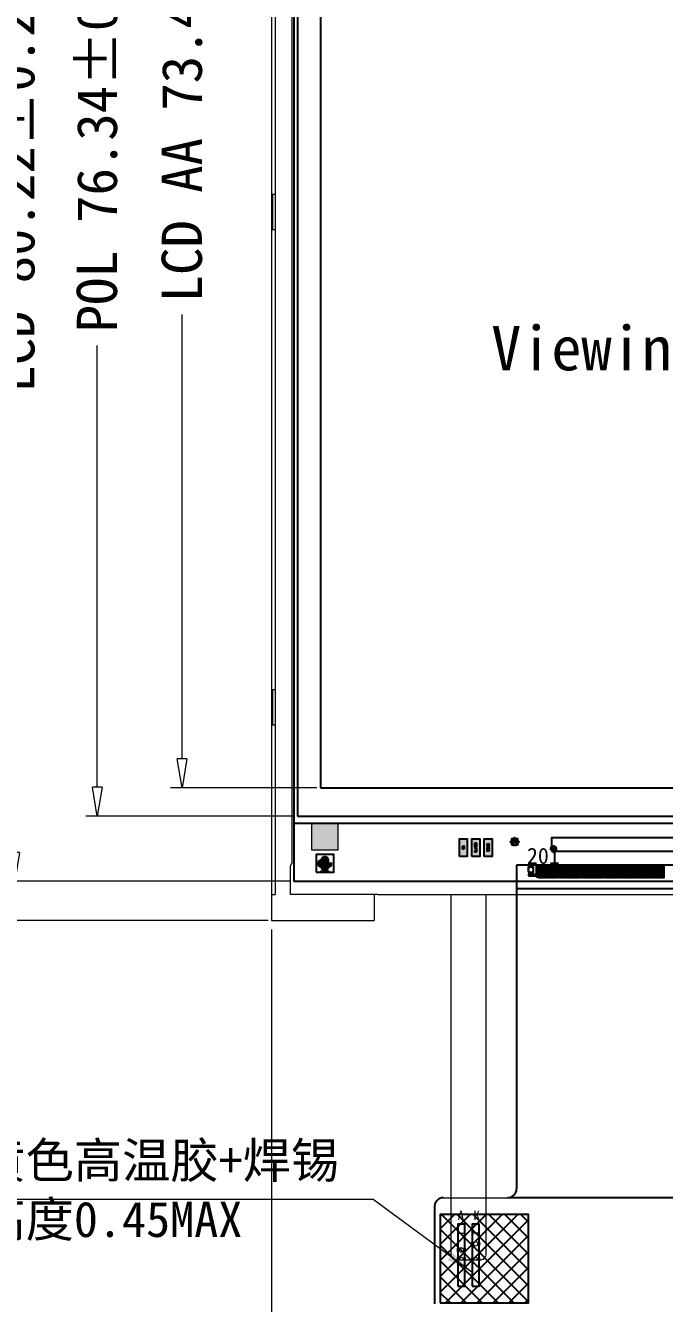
# Model space of a CAD drawing. Header units: millimetres. Extents: x 3591 to 3921, y -16490 to -16261.
# Drawn here: x 3641.6 to 3677.7, y -16396.8 to -16324.6 of the extents above; entities that cross this region are included whole.
import ezdxf
from ezdxf.enums import TextEntityAlignment as Align

# ---------------------------------------------------------------- set-up
doc = ezdxf.new("R2010")
doc.units = ezdxf.units.MM
doc.header["$PDMODE"] = 35
doc.layers.get('0').update_dxf_attribs({"lineweight": 20})
for name, color, linetype, lineweight in [('DIM', 3, 'Continuous', 20), ('GATE.drawing', 3, 'Continuous', 100), ('L248.drawing', 211, 'Continuous', 100)]:
    doc.layers.add(name, color=color, linetype=linetype, lineweight=lineweight)
for name, color, linetype in [('HVGA_35_1_new_view_1_BL3', 7, 'Continuous'), ('L114.drawing', 7, 'Continuous'), ('L127.drawing', 7, 'Continuous'), ('L34.drawing', 7, 'Continuous'), ('L4', 120, 'Continuous'), ('L63', 6, 'Continuous'), ('LAYOUT.drawing', 7, 'Continuous'), ('MFPC', 30, 'Continuous'), ('OUTLINE.drawing', 202, 'Continuous'), ('tape', 111, 'Continuous'), ('unset.drawing', 7, 'Continuous')]:
    doc.layers.add(name, color=color, linetype=linetype)
doc.styles.add('ROMANS', font='ROMANS.shx')
doc.styles.add('W0$254', font='simplex', dxfattribs={"width": 0.75})
doc.styles.add('宋', font='SimSun.ttf', dxfattribs={"height": 2})
doc.styles.add('宋体', font='SimSun.ttf')
doc.dimstyles.new('DIM', dxfattribs={"dimtxt": 2, "dimasz": 1.5, "dimexe": 0.5, "dimexo": 0.5, "dimgap": 0.5, "dimtad": 0, "dimzin": 9, "dimdsep": 46, "dimtxsty": 'ROMANS', "dimcen": 0, "dimclrd": 3, "dimclre": 3, "dimclrt": 2, "dimadec": 0, "dimazin": 0, "dimtp": 0.01, "dimtm": 0.01, "dimtfac": 0.8, "dimtmove": 0, "dimatfit": 3, "dimfxl": 1, "dimtolj": 1, "dimlwd": 18, "dimlwe": 18, "dimarcsym": 0})
doc.dimstyles.new('标准', dxfattribs={"dimscale": 0.65, "dimtxt": 2.5, "dimasz": 2.5, "dimexe": 1, "dimexo": 0.3, "dimgap": 0.5, "dimtad": 0, "dimzin": 1, "dimdsep": 46, "dimtxsty": '宋体', "dimblk": 'CLOSEDBLANK', "dimcen": 0, "dimclrd": 5, "dimclre": 5, "dimclrt": 7, "dimadec": 0, "dimazin": 0, "dimtfac": 1, "dimtmove": 0, "dimatfit": 3, "dimldrblk": 'CLOSEDBLANK', "dimfxl": 1, "dimlwd": 0, "dimlwe": 0, "dimarcsym": 0})

# ---------------------------------------------------------------- blocks, each defined once
blk = doc.blocks.new('*D63')
at = {"color": 3, "lineweight": 18, "transparency": 16777216}
for p, q in [((3654.977, -16375.197), (3635.587, -16375.197)), ((3636.087, -16376.697), (3636.087, -16397.364)), ((3636.087, -16428.697), (3636.087, -16408.029)), ((3673.176, -16430.197), (3635.587, -16430.197))]:
    blk.add_line(p, q, dxfattribs=at)
at = {"color": 3, "transparency": 16777216}
for points in [[(3635.837, -16376.697), (3636.337, -16376.697), (3636.087, -16375.197)], [(3635.837, -16428.697), (3636.337, -16428.697), (3636.087, -16430.197)]]:
    blk.add_solid(points, dxfattribs=at)
at = {"layer": 'Defpoints', "color": 0, "transparency": 16777216}
for p in [(3636.087, -16375.197), (3655.477, -16375.197), (3673.676, -16430.197)]:
    blk.add_point(p, dxfattribs=at)
at = {"color": 7, "transparency": 16777216, "insert": (3636.087, -16402.697), "char_height": 2, "attachment_point": 5, "rotation": 90, "style": '宋体'}
blk.add_mtext('\\A1;55%%P0.5', dxfattribs=at)
blk = doc.blocks.new('*D64')
at = {"color": 3, "lineweight": 18, "transparency": 16777216}
for p, q in [((3655.477, -16375.697), (3655.477, -16444.953)), ((3673.476, -16430.497), (3673.476, -16444.953)), ((3656.977, -16444.453), (3659.222, -16444.453)), ((3671.976, -16444.453), (3669.731, -16444.453))]:
    blk.add_line(p, q, dxfattribs=at)
at = {"color": 3, "transparency": 16777216}
for points in [[(3656.977, -16444.203), (3656.977, -16444.703), (3655.477, -16444.453)], [(3671.976, -16444.203), (3671.976, -16444.703), (3673.476, -16444.453)]]:
    blk.add_solid(points, dxfattribs=at)
at = {"layer": 'Defpoints', "color": 0, "transparency": 16777216}
for p in [(3655.477, -16375.197), (3673.476, -16429.997), (3673.476, -16444.453)]:
    blk.add_point(p, dxfattribs=at)
at = {"color": 7, "transparency": 16777216, "insert": (3664.477, -16444.453), "char_height": 2, "attachment_point": 5, "style": '宋体'}
blk.add_mtext('\\A1;18%%P0.5', dxfattribs=at)
blk = doc.blocks.new('CELLTEST_PAD')
at = {"linetype": 'Continuous'}
blk.add_hatch(color=3, dxfattribs=at).paths.add_polyline_path([(-0.225, -0.5), (-0.225, 0.5), (0.225, 0.5), (0.225, -0.5)])
at = {"layer": 'L63', "color": 5, "linetype": 'Continuous'}
blk.add_lwpolyline([(-0.225, -0.5), (-0.225, 0.5), (0.225, 0.5), (0.225, -0.5), (-0.225, -0.5)], close=True, dxfattribs=at)
blk = doc.blocks.new('CT_PAD_ALL')
at = {"layer": 'L4'}
for points in [[(0.9765, 0.662), (0.8765, 0.662), (0.8765, 0.742), (0.8965, 0.762), (0.9565, 0.762), (0.9765, 0.742), (0.9765, 0.682), (0.9565, 0.682), (0.9565, 0.732), (0.9465, 0.742), (0.9065, 0.742), (0.8965, 0.732), (0.8965, 0.682), (0.9765, 0.682), (0.9765, 0.662)], [(33.9165, 0.6645), (33.8365, 0.6645), (33.8365, 0.6805), (33.8845, 0.7285), (33.8365, 0.7285), (33.8365, 0.7445), (33.9165, 0.7445), (33.9165, 0.7285), (33.8685, 0.6805), (33.9165, 0.6805), (33.9165, 0.6645)], [(0.24875, 0.499), (0.20075, 0.499), (0.18475, 0.515), (0.18475, 0.563), (0.20075, 0.579), (0.21675, 0.579), (0.21675, 0.563), (0.20875, 0.563), (0.20075, 0.555), (0.20075, 0.523), (0.20875, 0.515), (0.24075, 0.515), (0.24875, 0.523), (0.24875, 0.555), (0.24075, 0.563), (0.24075, 0.547), (0.23275, 0.547), (0.23275, 0.579), (0.26475, 0.579), (0.26475, 0.571), (0.25675, 0.571), (0.26475, 0.563), (0.26475, 0.515), (0.24875, 0.499)], [(0.24875, 0.414), (0.20075, 0.414), (0.18475, 0.43), (0.18475, 0.478), (0.20075, 0.494), (0.21675, 0.494), (0.21675, 0.478), (0.20875, 0.478), (0.20075, 0.47), (0.20075, 0.438), (0.20875, 0.43), (0.24075, 0.43), (0.24875, 0.438), (0.24875, 0.47), (0.24075, 0.478), (0.24075, 0.462), (0.23275, 0.462), (0.23275, 0.494), (0.26475, 0.494), (0.26475, 0.486), (0.25675, 0.486), (0.26475, 0.478), (0.26475, 0.43), (0.24875, 0.414)], [(0.9765, 0.557), (0.8765, 0.557), (0.8765, 0.637), (0.8965, 0.657), (0.9565, 0.657), (0.9765, 0.637), (0.9765, 0.577), (0.9565, 0.577), (0.9565, 0.627), (0.9465, 0.637), (0.9065, 0.637), (0.8965, 0.627), (0.8965, 0.577), (0.9765, 0.577), (0.9765, 0.557)], [(0.9765, 0.472), (0.9765, 0.532), (0.9565, 0.552), (0.8965, 0.552), (0.8765, 0.532), (0.8765, 0.472), (0.8965, 0.452), (0.9565, 0.452), (0.9765, 0.472), (0.9065, 0.472), (0.8965, 0.482), (0.8965, 0.522), (0.9065, 0.532), (0.9465, 0.532), (0.9565, 0.522), (0.9565, 0.482), (0.9465, 0.472), (0.9765, 0.472)], [(0.9565, 0.242), (0.8965, 0.242), (0.8765, 0.262), (0.8765, 0.322), (0.8965, 0.342), (0.9165, 0.342), (0.9165, 0.322), (0.9065, 0.322), (0.8965, 0.312), (0.8965, 0.272), (0.9065, 0.262), (0.9465, 0.262), (0.9565, 0.272), (0.9565, 0.312), (0.9465, 0.322), (0.9465, 0.302), (0.9365, 0.302), (0.9365, 0.342), (0.9765, 0.342), (0.9765, 0.332), (0.9665, 0.332), (0.9765, 0.322), (0.9765, 0.262), (0.9565, 0.242)], [(0.9565, 0.347), (0.9565, 0.447), (0.9765, 0.447), (0.9765, 0.347), (0.9565, 0.347)], [(1.67725, 0.61025), (1.57725, 0.61025), (1.57725, 0.63025), (1.60725, 0.66025), (1.57725, 0.69025), (1.57725, 0.71025), (1.67725, 0.71025), (1.67725, 0.69025), (1.60725, 0.69025), (1.63725, 0.66025), (1.60725, 0.63025), (1.67725, 0.63025), (1.67725, 0.61025)], [(1.67725, 0.52525), (1.67725, 0.58525), (1.65725, 0.60525), (1.59725, 0.60525), (1.57725, 0.58525), (1.57725, 0.52525), (1.59725, 0.50525), (1.65725, 0.50525), (1.67725, 0.52525), (1.60725, 0.52525), (1.59725, 0.53525), (1.59725, 0.57525), (1.60725, 0.58525), (1.64725, 0.58525), (1.65725, 0.57525), (1.65725, 0.53525), (1.64725, 0.52525), (1.67725, 0.52525)], [(1.65725, 0.40025), (1.59725, 0.40025), (1.57725, 0.42025), (1.57725, 0.48025), (1.59725, 0.50025), (1.61725, 0.50025), (1.61725, 0.48025), (1.60725, 0.48025), (1.59725, 0.47025), (1.59725, 0.43025), (1.60725, 0.42025), (1.64725, 0.42025), (1.65725, 0.43025), (1.65725, 0.47025), (1.64725, 0.48025), (1.63725, 0.48025), (1.63725, 0.50025), (1.65725, 0.50025), (1.67725, 0.48025), (1.67725, 0.42025), (1.65725, 0.40025)], [(1.63725, 0.29525), (1.57725, 0.29525), (1.57725, 0.31525), (1.62725, 0.31525), (1.65725, 0.34525), (1.62725, 0.37525), (1.57725, 0.37525), (1.57725, 0.39525), (1.63725, 0.39525), (1.67725, 0.35525), (1.67725, 0.33525), (1.63725, 0.29525)], [(31.82425, 0.50925), (31.72425, 0.50925), (31.72425, 0.58925), (31.74425, 0.60925), (31.76425, 0.60925), (31.77425, 0.59925), (31.78425, 0.60925), (31.80425, 0.60925), (31.82425, 0.58925), (31.82425, 0.52925), (31.80425, 0.52925), (31.80425, 0.57925), (31.79425, 0.58925), (31.78425, 0.57925), (31.78425, 0.52925), (31.76425, 0.52925), (31.76425, 0.57925), (31.75425, 0.58925), (31.74425, 0.57925), (31.74425, 0.52925), (31.82425, 0.52925), (31.82425, 0.50925)], [(31.82425, 0.40425), (31.72425, 0.40425), (31.72425, 0.48425), (31.74425, 0.50425), (31.80425, 0.50425), (31.82425, 0.48425), (31.82425, 0.42425), (31.80425, 0.42425), (31.80425, 0.47425), (31.79425, 0.48425), (31.75425, 0.48425), (31.74425, 0.47425), (31.74425, 0.42425), (31.82425, 0.42425), (31.82425, 0.40425)], [(32.5045, 0.498), (32.4445, 0.498), (32.4245, 0.518), (32.4245, 0.578), (32.4445, 0.598), (32.4645, 0.598), (32.4645, 0.578), (32.4545, 0.578), (32.4445, 0.568), (32.4445, 0.528), (32.4545, 0.518), (32.4945, 0.518), (32.5045, 0.528), (32.5045, 0.568), (32.4945, 0.578), (32.4945, 0.558), (32.4845, 0.558), (32.4845, 0.598), (32.5245, 0.598), (32.5245, 0.588), (32.5145, 0.588), (32.5245, 0.578), (32.5245, 0.518), (32.5045, 0.498)], [(32.5245, 0.393), (32.4245, 0.393), (32.4245, 0.473), (32.4445, 0.493), (32.5045, 0.493), (32.5245, 0.473), (32.5245, 0.413), (32.5045, 0.413), (32.5045, 0.463), (32.4945, 0.473), (32.4545, 0.473), (32.4445, 0.463), (32.4445, 0.413), (32.5245, 0.413), (32.5245, 0.393)], [(33.2275, 0.50625), (33.1275, 0.50625), (33.1275, 0.58625), (33.1475, 0.60625), (33.1675, 0.60625), (33.1775, 0.59625), (33.1875, 0.60625), (33.2275, 0.60625), (33.2275, 0.58625), (33.1975, 0.58625), (33.1875, 0.57625), (33.1875, 0.52625), (33.1675, 0.52625), (33.1675, 0.57625), (33.1575, 0.58625), (33.1475, 0.57625), (33.1475, 0.52625), (33.2275, 0.52625), (33.2275, 0.50625)], [(33.2275, 0.40125), (33.1275, 0.40125), (33.1275, 0.48125), (33.1475, 0.50125), (33.2075, 0.50125), (33.2275, 0.48125), (33.2275, 0.42125), (33.2075, 0.42125), (33.2075, 0.47125), (33.1975, 0.48125), (33.1575, 0.48125), (33.1475, 0.47125), (33.1475, 0.42125), (33.2275, 0.42125), (33.2275, 0.40125)], [(33.9165, 0.5795), (33.8365, 0.5795), (33.8365, 0.6595), (33.8525, 0.6595), (33.8525, 0.5955), (33.8685, 0.5955), (33.8685, 0.6435), (33.8845, 0.6435), (33.8845, 0.5955), (33.9005, 0.5955), (33.9005, 0.6595), (33.9165, 0.6595), (33.9165, 0.5795)], [(33.8845, 0.4945), (33.8365, 0.4945), (33.8365, 0.5105), (33.8765, 0.5105), (33.9005, 0.5345), (33.8765, 0.5585), (33.8365, 0.5585), (33.8365, 0.5745), (33.8845, 0.5745), (33.9165, 0.5425), (33.9165, 0.5265), (33.8845, 0.4945)], [(33.9165, 0.4095), (33.8365, 0.4095), (33.8365, 0.4895), (33.8525, 0.4895), (33.8525, 0.4255), (33.8685, 0.4255), (33.8685, 0.4735), (33.8845, 0.4735), (33.8845, 0.4255), (33.9005, 0.4255), (33.9005, 0.4895), (33.9165, 0.4895), (33.9165, 0.4095)], [(33.9005, 0.2395), (33.8525, 0.2395), (33.8365, 0.2555), (33.8365, 0.3035), (33.8525, 0.3195), (33.8685, 0.3195), (33.8685, 0.3035), (33.8605, 0.3035), (33.8525, 0.2955), (33.8525, 0.2635), (33.8605, 0.2555), (33.8925, 0.2555), (33.9005, 0.2635), (33.9005, 0.2955), (33.8925, 0.3035), (33.8925, 0.2875), (33.8845, 0.2875), (33.8845, 0.3195), (33.9165, 0.3195), (33.9165, 0.3115), (33.9085, 0.3115), (33.9165, 0.3035), (33.9165, 0.2555), (33.9005, 0.2395)], [(33.9005, 0.3245), (33.9005, 0.4045), (33.9165, 0.4045), (33.9165, 0.3245), (33.9005, 0.3245)]]:
    blk.add_lwpolyline(points, close=True, dxfattribs=at)
at = {"row_count": 1, "row_spacing": 0.6, "column_spacing": 0.7}
for p, column_count in [((0.225, 0.5), 3), ((31.775, 0.5), 4)]:
    blk.add_blockref('CELLTEST_PAD', p, dxfattribs=dict(at, column_count=column_count))
blk = doc.blocks.new('CT_ALL')
blk.add_blockref('CT_PAD_ALL', (5.46625, 0))
blk = doc.blocks.new('zw$1101')
h = blk.add_hatch(color=1)
h.dxf.hatch_style = 1
h.paths.add_polyline_path([(-24.98, -40.22), (-24.98, -38.72), (-23.48, -38.72), (-23.48, -40.22)])
at = {"layer": 'GATE.drawing'}
for points in [[(-13.5, -39.84422), (-13.57071, -39.77351), (-13.5, -39.7028), (-13.42929, -39.77351)], [(-23.98, -40.95), (-24.18, -40.95), (-24.18, -40.75), (-24.28, -40.75), (-24.28, -40.95), (-24.48, -40.95), (-24.48, -41.05), (-24.28, -41.05), (-24.28, -41.25), (-24.18, -41.25), (-24.18, -41.05), (-23.98, -41.05)]]:
    blk.add_hatch(color=4, dxfattribs=at).paths.add_polyline_path(points)
at = {"layer": 'GATE.drawing', "linetype": 'Continuous'}
h = blk.add_hatch(color=4, dxfattribs=at)
h.paths.add_polyline_path([(-11.34, -40.1535), (-11.34, -40.2335), (-11.26, -40.2335), (-11.26, -40.1535)])
h.paths.add_polyline_path([(-11.325, -40.1835), (-11.325, -40.2035), (-11.31, -40.2035), (-11.31, -40.2185), (-11.29, -40.2185), (-11.29, -40.2035), (-11.275, -40.2035), (-11.275, -40.1835), (-11.29, -40.1835), (-11.29, -40.1685), (-11.31, -40.1685), (-11.31, -40.1835)], flags=16)
h.paths.add_polyline_path([(-11.325, -40.1785), (-11.325, -40.1685), (-11.315, -40.1685), (-11.315, -40.1785)], flags=16)
h.paths.add_polyline_path([(-11.33839, -40.18118), (-11.33839, -40.20582), (-11.26161, -40.20582), (-11.26161, -40.18118)], flags=8)
at = {"color": 1}
blk.add_lwpolyline([(-24.98, -40.22), (-23.48, -40.22), (-23.48, -38.72), (-24.98, -38.72)], close=True, dxfattribs=at)
at = {"layer": 'GATE.drawing', "color": 4}
for points in [[(-13.5, -39.84422), (-13.57071, -39.77351), (-13.5, -39.7028), (-13.42929, -39.77351), (-13.5, -39.84422)], [(-23.98, -40.95), (-24.18, -40.95), (-24.18, -40.75), (-24.28, -40.75), (-24.28, -40.95), (-24.48, -40.95), (-24.48, -41.05), (-24.28, -41.05), (-24.28, -41.25), (-24.18, -41.25), (-24.18, -41.05), (-23.98, -41.05), (-23.98, -40.95)]]:
    blk.add_lwpolyline(points, close=True, dxfattribs=at)
at = {"layer": 'L114.drawing', "color": 4}
blk.add_lwpolyline([(-11.31, -40.2185), (-11.31, -40.2035), (-11.325, -40.2035), (-11.325, -40.1835), (-11.31, -40.1835), (-11.31, -40.1685), (-11.29, -40.1685), (-11.29, -40.1835), (-11.275, -40.1835), (-11.275, -40.2035), (-11.29, -40.2035), (-11.29, -40.2185), (-11.31, -40.2185)], close=True, dxfattribs=at)
at = {"layer": 'L248.drawing', "color": 4}
blk.add_lwpolyline([(-11.34, -40.2335), (-11.26, -40.2335), (-11.26, -40.1535), (-11.34, -40.1535), (-11.34, -40.2335)], close=True, dxfattribs=at)
at = {"layer": 'L34.drawing', "color": 4}
for points in [[(-11.29, -40.2185), (-11.29, -40.2035), (-11.275, -40.2035), (-11.275, -40.1835), (-11.29, -40.1835), (-11.29, -40.1685), (-11.31, -40.1685), (-11.31, -40.1835), (-11.325, -40.1835), (-11.325, -40.2035), (-11.31, -40.2035), (-11.31, -40.2185), (-11.29, -40.2185)], [(-11.325, -40.1785), (-11.315, -40.1785), (-11.315, -40.1685), (-11.325, -40.1685), (-11.325, -40.1785)]]:
    blk.add_lwpolyline(points, close=True, dxfattribs=at)
at = {"layer": 'LAYOUT.drawing', "color": 4}
for points in [[(-25.98, -42), (25.98, -42), (25.98, 38.22), (-25.98, 38.22), (-25.98, -42)], [(-25.98, -38.72), (25.98, -38.72), (25.98, 38.22), (-25.98, 38.22), (-25.98, -38.72)], [(-12.73, -41.5), (-12.43, -41.5), (-12.43, -41.2), (-12.73, -41.2), (-12.73, -41.5)]]:
    blk.add_lwpolyline(points, close=True, dxfattribs=at)
at = {"layer": 'LAYOUT.drawing', "color": 6}
blk.add_lwpolyline([(-25.78, -38.32), (25.78, -38.32), (25.78, 38.02), (-25.78, 38.02)], close=True, dxfattribs=at)
at = {"layer": 'OUTLINE.drawing', "color": 4}
for points in [[(-24.48, -36.72), (24.48, -36.72), (24.48, 36.72), (-24.48, 36.72), (-24.48, -36.72)], [(-13.5, -40.021), (-13.74749, -39.77351), (-13.5, -39.52602), (-13.25251, -39.77351), (-13.5, -40.021)], [(-13.5, -40.021), (-13.74749, -39.77351), (-13.5, -39.52602), (-13.25251, -39.77351), (-13.5, -40.021)], [(-13.675, -39.9485), (-13.325, -39.9485), (-13.325, -39.5985), (-13.675, -39.5985), (-13.675, -39.9485)], [(-24.73, -41.5), (-23.73, -41.5), (-23.73, -40.5), (-24.73, -40.5), (-24.73, -41.5)], [(-12.2905, -41.75), (-12.1995, -41.75), (-12.1995, -41.1), (-12.2905, -41.1), (-12.2905, -41.75)], [(-12.1605, -41.8), (-12.0695, -41.8), (-12.0695, -41.1), (-12.1605, -41.1), (-12.1605, -41.8)], [(-12.1605, -41.8), (-12.0695, -41.8), (-12.0695, -41.1), (-12.1605, -41.1), (-12.1605, -41.8)], [(-12.0305, -41.8), (-11.9395, -41.8), (-11.9395, -41.1), (-12.0305, -41.1), (-12.0305, -41.8)], [(-12.0305, -41.8), (-11.9395, -41.8), (-11.9395, -41.1), (-12.0305, -41.1), (-12.0305, -41.8)], [(-11.9005, -41.8), (-11.8095, -41.8), (-11.8095, -41.1), (-11.9005, -41.1), (-11.9005, -41.8)], [(-11.9005, -41.8), (-11.8095, -41.8), (-11.8095, -41.1), (-11.9005, -41.1), (-11.9005, -41.8)], [(-11.7705, -41.8), (-11.6795, -41.8), (-11.6795, -41.1), (-11.7705, -41.1), (-11.7705, -41.8)], [(-11.7705, -41.8), (-11.6795, -41.8), (-11.6795, -41.1), (-11.7705, -41.1), (-11.7705, -41.8)], [(-11.6405, -41.8), (-11.5495, -41.8), (-11.5495, -41.1), (-11.6405, -41.1), (-11.6405, -41.8)], [(-11.6405, -41.8), (-11.5495, -41.8), (-11.5495, -41.1), (-11.6405, -41.1), (-11.6405, -41.8)], [(-11.5105, -41.8), (-11.4195, -41.8), (-11.4195, -41.1), (-11.5105, -41.1), (-11.5105, -41.8)], [(-11.5105, -41.8), (-11.4195, -41.8), (-11.4195, -41.1), (-11.5105, -41.1), (-11.5105, -41.8)], [(-11.3805, -41.8), (-11.2895, -41.8), (-11.2895, -41.1), (-11.3805, -41.1), (-11.3805, -41.8)], [(-11.3805, -41.8), (-11.2895, -41.8), (-11.2895, -41.1), (-11.3805, -41.1), (-11.3805, -41.8)], [(-11.2505, -41.8), (-11.1595, -41.8), (-11.1595, -41.1), (-11.2505, -41.1), (-11.2505, -41.8)], [(-11.2505, -41.8), (-11.1595, -41.8), (-11.1595, -41.1), (-11.2505, -41.1), (-11.2505, -41.8)], [(-11.1205, -41.8), (-11.0295, -41.8), (-11.0295, -41.1), (-11.1205, -41.1), (-11.1205, -41.8)], [(-11.1205, -41.8), (-11.0295, -41.8), (-11.0295, -41.1), (-11.1205, -41.1), (-11.1205, -41.8)], [(-10.9905, -41.8), (-10.8995, -41.8), (-10.8995, -41.1), (-10.9905, -41.1), (-10.9905, -41.8)], [(-10.9905, -41.8), (-10.8995, -41.8), (-10.8995, -41.1), (-10.9905, -41.1), (-10.9905, -41.8)], [(-10.8605, -41.8), (-10.7695, -41.8), (-10.7695, -41.1), (-10.8605, -41.1), (-10.8605, -41.8)], [(-10.8605, -41.8), (-10.7695, -41.8), (-10.7695, -41.1), (-10.8605, -41.1), (-10.8605, -41.8)], [(-10.7305, -41.8), (-10.6395, -41.8), (-10.6395, -41.1), (-10.7305, -41.1), (-10.7305, -41.8)], [(-10.7305, -41.8), (-10.6395, -41.8), (-10.6395, -41.1), (-10.7305, -41.1), (-10.7305, -41.8)], [(-10.6005, -41.8), (-10.5095, -41.8), (-10.5095, -41.1), (-10.6005, -41.1), (-10.6005, -41.8)], [(-10.6005, -41.8), (-10.5095, -41.8), (-10.5095, -41.1), (-10.6005, -41.1), (-10.6005, -41.8)], [(-10.4705, -41.8), (-10.3795, -41.8), (-10.3795, -41.1), (-10.4705, -41.1), (-10.4705, -41.8)], [(-10.4705, -41.8), (-10.3795, -41.8), (-10.3795, -41.1), (-10.4705, -41.1), (-10.4705, -41.8)], [(-10.3405, -41.8), (-10.2495, -41.8), (-10.2495, -41.1), (-10.3405, -41.1), (-10.3405, -41.8)], [(-10.3405, -41.8), (-10.2495, -41.8), (-10.2495, -41.1), (-10.3405, -41.1), (-10.3405, -41.8)], [(-10.2105, -41.8), (-10.1195, -41.8), (-10.1195, -41.1), (-10.2105, -41.1), (-10.2105, -41.8)], [(-10.2105, -41.8), (-10.1195, -41.8), (-10.1195, -41.1), (-10.2105, -41.1), (-10.2105, -41.8)], [(-10.0805, -41.8), (-9.9895, -41.8), (-9.9895, -41.1), (-10.0805, -41.1), (-10.0805, -41.8)], [(-10.0805, -41.8), (-9.9895, -41.8), (-9.9895, -41.1), (-10.0805, -41.1), (-10.0805, -41.8)], [(-9.9505, -41.8), (-9.8595, -41.8), (-9.8595, -41.1), (-9.9505, -41.1), (-9.9505, -41.8)], [(-9.9505, -41.8), (-9.8595, -41.8), (-9.8595, -41.1), (-9.9505, -41.1), (-9.9505, -41.8)], [(-9.8205, -41.8), (-9.7295, -41.8), (-9.7295, -41.1), (-9.8205, -41.1), (-9.8205, -41.8)], [(-9.8205, -41.8), (-9.7295, -41.8), (-9.7295, -41.1), (-9.8205, -41.1), (-9.8205, -41.8)], [(-9.6905, -41.8), (-9.5995, -41.8), (-9.5995, -41.1), (-9.6905, -41.1), (-9.6905, -41.8)], [(-9.6905, -41.8), (-9.5995, -41.8), (-9.5995, -41.1), (-9.6905, -41.1), (-9.6905, -41.8)], [(-9.5605, -41.8), (-9.4695, -41.8), (-9.4695, -41.1), (-9.5605, -41.1), (-9.5605, -41.8)], [(-9.5605, -41.8), (-9.4695, -41.8), (-9.4695, -41.1), (-9.5605, -41.1), (-9.5605, -41.8)], [(-9.4305, -41.8), (-9.3395, -41.8), (-9.3395, -41.1), (-9.4305, -41.1), (-9.4305, -41.8)], [(-9.4305, -41.8), (-9.3395, -41.8), (-9.3395, -41.1), (-9.4305, -41.1), (-9.4305, -41.8)], [(-9.3005, -41.8), (-9.2095, -41.8), (-9.2095, -41.1), (-9.3005, -41.1), (-9.3005, -41.8)], [(-9.3005, -41.8), (-9.2095, -41.8), (-9.2095, -41.1), (-9.3005, -41.1), (-9.3005, -41.8)], [(-9.1705, -41.8), (-9.0795, -41.8), (-9.0795, -41.1), (-9.1705, -41.1), (-9.1705, -41.8)], [(-9.1705, -41.8), (-9.0795, -41.8), (-9.0795, -41.1), (-9.1705, -41.1), (-9.1705, -41.8)], [(-9.0405, -41.8), (-8.9495, -41.8), (-8.9495, -41.1), (-9.0405, -41.1), (-9.0405, -41.8)], [(-9.0405, -41.8), (-8.9495, -41.8), (-8.9495, -41.1), (-9.0405, -41.1), (-9.0405, -41.8)], [(-8.9105, -41.8), (-8.8195, -41.8), (-8.8195, -41.1), (-8.9105, -41.1), (-8.9105, -41.8)], [(-8.9105, -41.8), (-8.8195, -41.8), (-8.8195, -41.1), (-8.9105, -41.1), (-8.9105, -41.8)], [(-8.7805, -41.8), (-8.6895, -41.8), (-8.6895, -41.1), (-8.7805, -41.1), (-8.7805, -41.8)], [(-8.7805, -41.8), (-8.6895, -41.8), (-8.6895, -41.1), (-8.7805, -41.1), (-8.7805, -41.8)], [(-8.6505, -41.8), (-8.5595, -41.8), (-8.5595, -41.1), (-8.6505, -41.1), (-8.6505, -41.8)], [(-8.6505, -41.8), (-8.5595, -41.8), (-8.5595, -41.1), (-8.6505, -41.1), (-8.6505, -41.8)], [(-8.5205, -41.8), (-8.4295, -41.8), (-8.4295, -41.1), (-8.5205, -41.1), (-8.5205, -41.8)], [(-8.5205, -41.8), (-8.4295, -41.8), (-8.4295, -41.1), (-8.5205, -41.1), (-8.5205, -41.8)], [(-8.3905, -41.8), (-8.2995, -41.8), (-8.2995, -41.1), (-8.3905, -41.1), (-8.3905, -41.8)], [(-8.3905, -41.8), (-8.2995, -41.8), (-8.2995, -41.1), (-8.3905, -41.1), (-8.3905, -41.8)], [(-8.2605, -41.8), (-8.1695, -41.8), (-8.1695, -41.1), (-8.2605, -41.1), (-8.2605, -41.8)], [(-8.2605, -41.8), (-8.1695, -41.8), (-8.1695, -41.1), (-8.2605, -41.1), (-8.2605, -41.8)], [(-8.1305, -41.8), (-8.0395, -41.8), (-8.0395, -41.1), (-8.1305, -41.1), (-8.1305, -41.8)], [(-8.1305, -41.8), (-8.0395, -41.8), (-8.0395, -41.1), (-8.1305, -41.1), (-8.1305, -41.8)], [(-8.0005, -41.8), (-7.9095, -41.8), (-7.9095, -41.1), (-8.0005, -41.1), (-8.0005, -41.8)], [(-8.0005, -41.8), (-7.9095, -41.8), (-7.9095, -41.1), (-8.0005, -41.1), (-8.0005, -41.8)], [(-7.8705, -41.8), (-7.7795, -41.8), (-7.7795, -41.1), (-7.8705, -41.1), (-7.8705, -41.8)], [(-7.8705, -41.8), (-7.7795, -41.8), (-7.7795, -41.1), (-7.8705, -41.1), (-7.8705, -41.8)], [(-7.7405, -41.8), (-7.6495, -41.8), (-7.6495, -41.1), (-7.7405, -41.1), (-7.7405, -41.8)], [(-7.7405, -41.8), (-7.6495, -41.8), (-7.6495, -41.1), (-7.7405, -41.1), (-7.7405, -41.8)], [(-7.6105, -41.8), (-7.5195, -41.8), (-7.5195, -41.1), (-7.6105, -41.1), (-7.6105, -41.8)], [(-7.6105, -41.8), (-7.5195, -41.8), (-7.5195, -41.1), (-7.6105, -41.1), (-7.6105, -41.8)], [(-7.4805, -41.8), (-7.3895, -41.8), (-7.3895, -41.1), (-7.4805, -41.1), (-7.4805, -41.8)], [(-7.4805, -41.8), (-7.3895, -41.8), (-7.3895, -41.1), (-7.4805, -41.1), (-7.4805, -41.8)], [(-7.3505, -41.8), (-7.2595, -41.8), (-7.2595, -41.1), (-7.3505, -41.1), (-7.3505, -41.8)], [(-7.3505, -41.8), (-7.2595, -41.8), (-7.2595, -41.1), (-7.3505, -41.1), (-7.3505, -41.8)], [(-7.2205, -41.8), (-7.1295, -41.8), (-7.1295, -41.1), (-7.2205, -41.1), (-7.2205, -41.8)], [(-7.2205, -41.8), (-7.1295, -41.8), (-7.1295, -41.1), (-7.2205, -41.1), (-7.2205, -41.8)], [(-7.0905, -41.8), (-6.9995, -41.8), (-6.9995, -41.1), (-7.0905, -41.1), (-7.0905, -41.8)], [(-7.0905, -41.8), (-6.9995, -41.8), (-6.9995, -41.1), (-7.0905, -41.1), (-7.0905, -41.8)], [(-6.9605, -41.8), (-6.8695, -41.8), (-6.8695, -41.1), (-6.9605, -41.1), (-6.9605, -41.8)], [(-6.9605, -41.8), (-6.8695, -41.8), (-6.8695, -41.1), (-6.9605, -41.1), (-6.9605, -41.8)], [(-6.8305, -41.8), (-6.7395, -41.8), (-6.7395, -41.1), (-6.8305, -41.1), (-6.8305, -41.8)], [(-6.8305, -41.8), (-6.7395, -41.8), (-6.7395, -41.1), (-6.8305, -41.1), (-6.8305, -41.8)], [(-6.7005, -41.8), (-6.6095, -41.8), (-6.6095, -41.1), (-6.7005, -41.1), (-6.7005, -41.8)], [(-6.7005, -41.8), (-6.6095, -41.8), (-6.6095, -41.1), (-6.7005, -41.1), (-6.7005, -41.8)], [(-6.5705, -41.8), (-6.4795, -41.8), (-6.4795, -41.1), (-6.5705, -41.1), (-6.5705, -41.8)], [(-6.5705, -41.8), (-6.4795, -41.8), (-6.4795, -41.1), (-6.5705, -41.1), (-6.5705, -41.8)], [(-6.4405, -41.8), (-6.3495, -41.8), (-6.3495, -41.1), (-6.4405, -41.1), (-6.4405, -41.8)], [(-6.4405, -41.8), (-6.3495, -41.8), (-6.3495, -41.1), (-6.4405, -41.1), (-6.4405, -41.8)], [(-6.3105, -41.8), (-6.2195, -41.8), (-6.2195, -41.1), (-6.3105, -41.1), (-6.3105, -41.8)], [(-6.3105, -41.8), (-6.2195, -41.8), (-6.2195, -41.1), (-6.3105, -41.1), (-6.3105, -41.8)], [(-6.1805, -41.8), (-6.0895, -41.8), (-6.0895, -41.1), (-6.1805, -41.1), (-6.1805, -41.8)], [(-6.1805, -41.8), (-6.0895, -41.8), (-6.0895, -41.1), (-6.1805, -41.1), (-6.1805, -41.8)], [(-6.0505, -41.8), (-5.9595, -41.8), (-5.9595, -41.1), (-6.0505, -41.1), (-6.0505, -41.8)], [(-6.0505, -41.8), (-5.9595, -41.8), (-5.9595, -41.1), (-6.0505, -41.1), (-6.0505, -41.8)], [(-5.9205, -41.8), (-5.8295, -41.8), (-5.8295, -41.1), (-5.9205, -41.1), (-5.9205, -41.8)], [(-5.9205, -41.8), (-5.8295, -41.8), (-5.8295, -41.1), (-5.9205, -41.1), (-5.9205, -41.8)], [(-5.7905, -41.8), (-5.6995, -41.8), (-5.6995, -41.1), (-5.7905, -41.1), (-5.7905, -41.8)], [(-5.7905, -41.8), (-5.6995, -41.8), (-5.6995, -41.1), (-5.7905, -41.1), (-5.7905, -41.8)], [(-5.6605, -41.8), (-5.5695, -41.8), (-5.5695, -41.1), (-5.6605, -41.1), (-5.6605, -41.8)], [(-5.6605, -41.8), (-5.5695, -41.8), (-5.5695, -41.1), (-5.6605, -41.1), (-5.6605, -41.8)], [(-5.5305, -41.8), (-5.4395, -41.8), (-5.4395, -41.1), (-5.5305, -41.1), (-5.5305, -41.8)], [(-5.5305, -41.8), (-5.4395, -41.8), (-5.4395, -41.1), (-5.5305, -41.1), (-5.5305, -41.8)], [(-5.4005, -41.8), (-5.3095, -41.8), (-5.3095, -41.1), (-5.4005, -41.1), (-5.4005, -41.8)], [(-5.4005, -41.8), (-5.3095, -41.8), (-5.3095, -41.1), (-5.4005, -41.1), (-5.4005, -41.8)], [(-5.2705, -41.8), (-5.1795, -41.8), (-5.1795, -41.1), (-5.2705, -41.1), (-5.2705, -41.8)], [(-5.2705, -41.8), (-5.1795, -41.8), (-5.1795, -41.1), (-5.2705, -41.1), (-5.2705, -41.8)], [(-5.1405, -41.8), (-5.0495, -41.8), (-5.0495, -41.1), (-5.1405, -41.1), (-5.1405, -41.8)], [(-5.1405, -41.8), (-5.0495, -41.8), (-5.0495, -41.1), (-5.1405, -41.1), (-5.1405, -41.8)], [(-12.43, -41.35), (-12.43046, -41.33823), (-12.43185, -41.32653), (-12.43414, -41.31498), (-12.43734, -41.30365), (-12.44142, -41.2926), (-12.44635, -41.2819), (-12.4521, -41.27162), (-12.45865, -41.26183), (-12.46594, -41.25258), (-12.47393, -41.24393), (-12.48258, -41.23594), (-12.49183, -41.22865), (-12.50162, -41.2221), (-12.5119, -41.21635), (-12.5226, -41.21142), (-12.53365, -41.20734), (-12.54498, -41.20414), (-12.55653, -41.20185), (-12.56823, -41.20046), (-12.58, -41.2), (-12.59177, -41.20046), (-12.60347, -41.20185), (-12.61502, -41.20414), (-12.62635, -41.20734), (-12.6374, -41.21142), (-12.6481, -41.21635), (-12.65838, -41.2221), (-12.66817, -41.22865), (-12.67742, -41.23594), (-12.68607, -41.24393), (-12.69406, -41.25258), (-12.70135, -41.26183), (-12.7079, -41.27162), (-12.71365, -41.2819), (-12.71858, -41.2926), (-12.72266, -41.30365), (-12.72586, -41.31498), (-12.72815, -41.32653), (-12.72954, -41.33823), (-12.73, -41.35), (-12.72954, -41.36177), (-12.72815, -41.37347), (-12.72586, -41.38502), (-12.72266, -41.39635), (-12.71858, -41.4074), (-12.71365, -41.4181), (-12.7079, -41.42838), (-12.70135, -41.43817), (-12.69406, -41.44742), (-12.68607, -41.45607), (-12.67742, -41.46406), (-12.66817, -41.47135), (-12.65838, -41.4779), (-12.6481, -41.48365), (-12.6374, -41.48858), (-12.62635, -41.49266), (-12.61502, -41.49586), (-12.60347, -41.49815), (-12.59177, -41.49954), (-12.58, -41.5), (-12.56823, -41.49954), (-12.55653, -41.49815), (-12.54498, -41.49586), (-12.53365, -41.49266), (-12.5226, -41.48858), (-12.5119, -41.48365), (-12.50162, -41.4779), (-12.49183, -41.47135), (-12.48258, -41.46406), (-12.47393, -41.45607), (-12.46594, -41.44742), (-12.45865, -41.43817), (-12.4521, -41.42838), (-12.44635, -41.4181), (-12.44142, -41.4074), (-12.43734, -41.39635), (-12.43414, -41.38502), (-12.43185, -41.37347), (-12.43046, -41.36177), (-12.43, -41.35)], [(-12.715, -41.7), (-12.2905, -41.7), (-12.2905, -41.62), (-12.715, -41.62), (-12.715, -41.7)]]:
    blk.add_lwpolyline(points, close=True, dxfattribs=at)
at = {"layer": 'unset.drawing', "color": 4}
blk.add_lwpolyline([(-11.414, -40.3025), (11.414, -40.3025), (11.414, -39.5445), (-11.414, -39.5445), (-11.414, -40.3025)], close=True, dxfattribs=at)
at = {"color": 4}
blk.add_blockref('CT_ALL', (-22.09125, -40.6), dxfattribs=at)
at = {"color": 1, "linetype": 'Continuous', "style": '宋体'}
blk.add_text('201', height=0.908808, dxfattribs=at).set_placement((-11.87717, -40.56816), align=Align.MIDDLE_CENTER)
at = {"layer": 'L127.drawing', "color": 4, "insert": (-11.3, -40.1935), "char_height": 0.015, "width": 0.08787, "attachment_point": 5, "style": 'W0$254'}
blk.add_mtext('ALIGN_R', dxfattribs=at)
at = {"layer": 'LAYOUT.drawing', "color": 4, "style": '宋'}
blk.add_text('Viewing Direction', height=2.5, dxfattribs=at).set_placement((-14.82487, -13.12944))
at = {"layer": 'OUTLINE.drawing', "color": 4, "insert": (-24.237, -41.4321), "char_height": 0.05, "width": 0.64763, "attachment_point": 5, "style": 'W0$254'}
blk.add_mtext('PANEL PROC KEY', dxfattribs=at)
blk = doc.blocks.new('_ClosedBlank')
at = {"color": 0, "linetype": 'ByBlock', "lineweight": -2}
for p, q in [((-1, 0.167), (0, 0)), ((-1, 0.167), (-1, -0.167)), ((0, 0), (-1, -0.167))]:
    blk.add_line(p, q, dxfattribs=at)
blk = doc.blocks.new('*D56')
at = {"color": 3, "lineweight": 0, "transparency": 16777216}
for p, q in [((3656.549, -16292.747), (3640.308, -16292.747)), ((3640.958, -16294.372), (3640.958, -16322.971)), ((3640.958, -16371.342), (3640.958, -16346.092)), ((3656.549, -16372.967), (3640.308, -16372.967))]:
    blk.add_line(p, q, dxfattribs=at)
at = {"layer": 'Defpoints', "color": 0, "transparency": 16777216}
for p in [(3656.744, -16292.747), (3640.958, -16372.967), (3656.744, -16372.967)]:
    blk.add_point(p, dxfattribs=at)
at = {"color": 3, "lineweight": 0, "transparency": 16777216, "xscale": 1.625, "yscale": 1.625, "zscale": 1.625}
for p, rotation in [((3640.958, -16292.747), 90), ((3640.958, -16372.967), 270)]:
    blk.add_blockref('_ClosedBlank', p, dxfattribs=dict(at, rotation=rotation))
at = {"color": 7, "transparency": 16777216, "insert": (3640.958, -16334.531), "char_height": 2.275, "attachment_point": 5, "rotation": 90, "style": '宋体'}
blk.add_mtext('LCD 80.22%%P0.2', dxfattribs=at)
blk = doc.blocks.new('*D57')
at = {"color": 3, "lineweight": 0, "transparency": 16777216}
for p, q in [((3658.049, -16294.247), (3649.774, -16294.247)), ((3650.424, -16295.872), (3650.424, -16320.989)), ((3650.424, -16366.062), (3650.424, -16340.945)), ((3658.049, -16367.687), (3649.774, -16367.687))]:
    blk.add_line(p, q, dxfattribs=at)
at = {"layer": 'Defpoints', "color": 0, "transparency": 16777216}
for p in [(3650.424, -16294.247), (3658.244, -16294.247), (3658.244, -16367.687)]:
    blk.add_point(p, dxfattribs=at)
at = {"color": 3, "lineweight": 0, "transparency": 16777216, "xscale": 1.625, "yscale": 1.625, "zscale": 1.625}
for p, rotation in [((3650.424, -16294.247), 90), ((3650.424, -16367.687), 270)]:
    blk.add_blockref('_ClosedBlank', p, dxfattribs=dict(at, rotation=rotation))
at = {"color": 7, "transparency": 16777216, "insert": (3650.424, -16330.967), "char_height": 2.275, "attachment_point": 5, "rotation": 90, "style": '宋体'}
blk.add_mtext('LCD AA 73.44', dxfattribs=at)
blk = doc.blocks.new('*D60')
at = {"color": 3, "lineweight": 0, "transparency": 16777216}
for p, q in [((3656.749, -16292.947), (3644.973, -16292.947)), ((3645.623, -16294.572), (3645.623, -16319.544)), ((3645.623, -16367.662), (3645.623, -16342.69)), ((3656.749, -16369.287), (3644.973, -16369.287))]:
    blk.add_line(p, q, dxfattribs=at)
at = {"layer": 'Defpoints', "color": 0, "transparency": 16777216}
for p in [(3645.623, -16292.947), (3656.944, -16292.947), (3656.944, -16369.287)]:
    blk.add_point(p, dxfattribs=at)
at = {"color": 3, "lineweight": 0, "transparency": 16777216, "xscale": 1.625, "yscale": 1.625, "zscale": 1.625}
for p, rotation in [((3645.623, -16292.947), 90), ((3645.623, -16369.287), 270)]:
    blk.add_blockref('_ClosedBlank', p, dxfattribs=dict(at, rotation=rotation))
at = {"color": 7, "transparency": 16777216, "insert": (3645.623, -16331.117), "char_height": 2.275, "attachment_point": 5, "rotation": 90, "style": '宋体'}
blk.add_mtext('POL 76.34±0.2', dxfattribs=at)
blk = doc.blocks.new('*D62')
at = {"color": 3, "lineweight": 0, "transparency": 16777216}
for p, q in [((3655.282, -16292.147), (3635.437, -16292.147)), ((3636.087, -16293.772), (3636.087, -16321.279)), ((3636.087, -16373.572), (3636.087, -16346.064)), ((3655.282, -16375.197), (3635.437, -16375.197))]:
    blk.add_line(p, q, dxfattribs=at)
at = {"layer": 'Defpoints', "color": 0, "transparency": 16777216}
for p in [(3636.087, -16292.147), (3655.477, -16292.147), (3655.477, -16375.197)]:
    blk.add_point(p, dxfattribs=at)
at = {"color": 3, "lineweight": 0, "transparency": 16777216, "xscale": 1.625, "yscale": 1.625, "zscale": 1.625}
for p, rotation in [((3636.087, -16292.147), 90), ((3636.087, -16375.197), 270)]:
    blk.add_blockref('_ClosedBlank', p, dxfattribs=dict(at, rotation=rotation))
at = {"color": 7, "transparency": 16777216, "insert": (3636.087, -16333.672), "char_height": 2.275, "attachment_point": 5, "rotation": 90, "style": '宋体'}
blk.add_mtext('LCM 83.05%%P0.20', dxfattribs=at)

msp = doc.modelspace()

# ---------------------------------------------------------------- hatches: boundary and pattern name
at = {"layer": 'tape'}
h = msp.add_hatch(dxfattribs=at)
h.set_pattern_fill('ANSI37', color=2, scale=0.2, style=0)
h.set_pattern_definition([(45, (964.18855, 347.91963), (-0.449012806, 0.449012806), []), (135, (964.18855, 347.91963), (-0.449012806, -0.449012806), [])])
h.paths.add_polyline_path([(3665.013, -16396.805), (3665.013, -16391.805), (3670.013, -16391.805), (3670.013, -16396.805)])

# ---------------------------------------------------------------- linework, layer by layer
at = {"color": 4}
msp.add_line((3655.477, -16292.197), (3655.477, -16373.717), dxfattribs=at)
for p, q in [((3655.527, -16334.142), (3655.527, -16336.142)), ((3655.527, -16334.142), (3655.677, -16334.142)), ((3655.527, -16336.142), (3655.677, -16336.142)), ((3655.527, -16362.137), (3655.527, -16364.137)), ((3655.527, -16362.137), (3655.677, -16362.137)), ((3655.527, -16364.137), (3655.677, -16364.137)), ((3655.477, -16373.717), (3655.477, -16375.197)), ((3661.277, -16373.717), (3661.277, -16375.197))]:
    msp.add_line(p, q)
at = {"color": 130}
msp.add_line((3655.477, -16373.717), (3655.677, -16373.717), dxfattribs=at)
at = {"color": 30}
for p, q in [((3665.617, -16373.717), (3665.617, -16394.062)), ((3667.617, -16394.062), (3667.617, -16373.717)), ((3665.195, -16390.862), (3668.831, -16390.862)), ((3666.017, -16392.862), (3666.417, -16392.862)), ((3666.017, -16393.662), (3666.017, -16392.862)), ((3666.417, -16392.862), (3666.417, -16393.662)), ((3666.817, -16392.862), (3666.817, -16393.312)), ((3667.217, -16392.862), (3666.817, -16392.862)), ((3667.217, -16393.312), (3667.217, -16392.862)), ((3666.017, -16394.212), (3666.017, -16393.962)), ((3666.417, -16393.962), (3666.417, -16394.212)), ((3666.817, -16393.612), (3666.817, -16394.212)), ((3667.217, -16394.212), (3667.217, -16393.612)), ((3665.917, -16394.362), (3667.317, -16394.362)), ((3667.142, -16394.362), (3667.217, -16394.362))]:
    msp.add_line(p, q, dxfattribs=at)
for centre in [(3667.017, -16393.462), (3666.217, -16393.812)]:
    msp.add_circle(centre, 0.125, dxfattribs=at)
for centre, radius, start, end in [((3667.017, -16393.462), 0.25, 143.1301, 216.8699), ((3667.017, -16393.462), 0.25, 323.1301, 36.8699), ((3665.917, -16394.062), 0.3, 180, 270), ((3666.217, -16393.812), 0.25, 143.1301, 216.8699), ((3666.217, -16393.812), 0.25, 323.1301, 36.8699), ((3667.317, -16394.062), 0.3, 270, 0), ((3666.217, -16394.362), 0.25, 143.1301, 180), ((3666.217, -16394.362), 0.125, 0, 180), ((3666.217, -16394.362), 0.25, 0, 36.8699), ((3667.017, -16394.362), 0.25, 143.1301, 180), ((3667.017, -16394.362), 0.125, 0, 180), ((3667.017, -16394.362), 0.25, 0, 36.8699)]:
    msp.add_arc(centre, radius, start, end, dxfattribs=at)
at = {"layer": 'HVGA_35_1_new_view_1_BL3', "color": 7, "linetype": 'Continuous', "lineweight": 0}
for p, q in [((3656.644, -16371.919), (3656.644, -16293.747)), ((3655.677, -16296.147), (3655.677, -16373.717)), ((3656.544, -16372.119), (3656.644, -16371.919)), ((3656.544, -16373.717), (3656.544, -16372.119)), ((3661.494, -16373.717), (3656.544, -16373.717)), ((3661.494, -16373.717), (3697.625, -16373.717)), ((3655.477, -16375.197), (3661.277, -16375.197)), ((3655.477, -16375.197), (3661.277, -16375.197))]:
    msp.add_line(p, q, dxfattribs=at)
at = {"layer": 'MFPC'}
for p, q in [((3697.625, -16372.067), (3669.331, -16372.067)), ((3669.331, -16372.067), (3669.331, -16390.362)), ((3664.695, -16391.362), (3664.695, -16396.862))]:
    msp.add_line(p, q, dxfattribs=at)
at = {"layer": 'MFPC', "color": 5}
for p, q in [((3669.331, -16373.373), (3697.625, -16373.373)), ((3697.625, -16390.862), (3668.831, -16390.862))]:
    msp.add_line(p, q, dxfattribs=at)
at = {"layer": 'MFPC'}
for points in [[(3666.017, -16395.862), (3666.417, -16395.862), (3666.417, -16392.362), (3666.017, -16392.362)], [(3666.817, -16395.862), (3667.217, -16395.862), (3667.217, -16392.362), (3666.817, -16392.362)]]:
    msp.add_lwpolyline(points, close=True, dxfattribs=at)
for centre, start, end in [((3668.831, -16390.362), 270, 0), ((3665.195, -16391.362), 90, 180)]:
    msp.add_arc(centre, 0.5, start, end, dxfattribs=at)
at = {"layer": 'tape', "color": 2}
msp.add_lwpolyline([(3665.013, -16396.805), (3670.013, -16396.805), (3670.013, -16391.805), (3665.013, -16391.805)], close=True, dxfattribs=at)

# ---------------------------------------------------------------- block references
msp.add_blockref('zw$1101', (3682.724, -16330.967))

# ---------------------------------------------------------------- texts
at = {"color": 7, "style": '宋体'}
for s, p in [('A', (3666.005, -16392.122)), ('K', (3666.897, -16392.122))]:
    msp.add_text(s, height=0.53, dxfattribs=at).set_placement(p)
at = {"layer": 'DIM', "color": 3, "insert": (3638.848, -16387.744), "char_height": 2, "width": 22.68731, "attachment_point": 1, "style": '宋体'}
msp.add_mtext('{\\C0;黄色高温胶+焊锡高度0.45MAX}', dxfattribs=at)

# ---------------------------------------------------------------- dimensions: what is measured, and where the dimension line sits
at = {"color": 30}
for base, p1, p2, text, picture, middle in [((3636.087, -16292.147), (3655.477, -16375.197), (3655.477, -16292.147), 'LCM <>%%P0.20', '*D62', (3636.087, -16333.672)), ((3645.623, -16292.947), (3656.944, -16369.287), (3656.944, -16292.947), 'POL <>±0.2', '*D60', (3645.623, -16331.117)), ((3650.424, -16294.247), (3658.244, -16367.687), (3658.244, -16294.247), 'LCD AA <>', '*D57', (3650.424, -16330.967))]:
    dim = msp.add_linear_dim(base=base, p1=p1, p2=p2, angle=90, text=text, dimstyle='标准', override={"dimtxt": 3.5, "dimzin": 0, "dimblk": 'ClosedBlank', "dimclrd": 3, "dimclre": 3, "dimfxl": 0.5}, dxfattribs=at)
    dim.commit()
    dim.dimension.update_dxf_attribs({"geometry": picture, "text_midpoint": middle})
dim = msp.add_linear_dim(base=(3640.958, -16372.967), p1=(3656.744, -16292.747), p2=(3656.744, -16372.967), angle=90, text='LCD <>%%P0.2', dimstyle='标准', override={"dimtxt": 3.5, "dimzin": 0, "dimblk": 'ClosedBlank', "dimclrd": 3, "dimclre": 3, "dimfxl": 0.5}, dxfattribs=at)
dim.commit()
dim.dimension.update_dxf_attribs({"geometry": '*D56', "text_midpoint": (3640.958, -16334.531), "dimtype": 160})
dim = msp.add_linear_dim(base=(3636.087, -16375.197), p1=(3673.676, -16430.197), p2=(3655.477, -16375.197), angle=90, text='<>%%P0.5', dimstyle='DIM', override={"dimtxsty": '宋体', "dimclrt": 7, "dimfxl": 0.5})
dim.commit()
dim.dimension.update_dxf_attribs({"geometry": '*D63', "text_midpoint": (3636.087, -16402.697)})
dim = msp.add_linear_dim(base=(3673.476, -16444.453), p1=(3655.477, -16375.197), p2=(3673.476, -16429.997), text='<>%%P0.5', dimstyle='DIM', override={"dimtxsty": '宋体', "dimclrt": 7, "dimfxl": 0.5})
dim.commit()
dim.dimension.update_dxf_attribs({"geometry": '*D64', "text_midpoint": (3664.477, -16444.453), "dimtype": 160})

# ---------------------------------------------------------------- leaders
msp.add_leader([(3666.795, -16395.07), (3661.216, -16390.959), (3638.08, -16390.959)], dimstyle='DIM', override={"dimfxl": 1.25})

doc.saveas('drawing.dxf')
